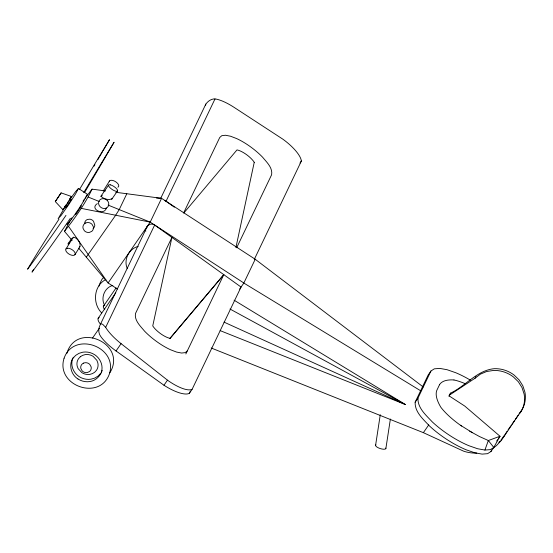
<?xml version="1.0" encoding="UTF-8"?>
<svg xmlns="http://www.w3.org/2000/svg" width="553" height="553" viewBox="0 0 553 553"><rect width="100%" height="100%" fill="white"/><g stroke="black" fill="none" stroke-linecap="round" stroke-linejoin="round"><path stroke-width="0.83" d="M112.072 198.354L112.059 198.81C108.685 200.442 103.701 199.004 101.088 196.419L102.215 195.361M115.812 292.744L98.13 318.293L97.999 319.821L98.787 321.839L100.439 324.203M375.605 445.248L380.27 414.743M385.87 448.559L390.39 419.029M66.823 353.491C76.279 320.795 127.812 343.731 109.853 372.784M72.464 359.27C70.376 365.761 73.528 372.964 79.12 376.614A16.293 15.394 25.6 0 0 90.996 379.185L94.846 378.052L98.199 375.999L100.826 373.157M99.111 286.039L99.409 284.415L101.994 279.244L103.688 277.412M101.406 372.107C103.487 365.609 100.342 358.406 94.75 354.763A16.293 15.394 25.6 0 0 82.874 352.185L79.017 353.319L75.664 355.379L73.044 358.213M235.91 247.509L254.242 162.299M55.293 201.562L61.107 192.879L71.489 196.488L67.238 203.545A7.618 0.373 -56.3 0 1 64.113 208.011L62.745 209.546L55.293 201.562L61.107 192.879M64.286 207.119L66.443 204.486M69.229 200.2L69.906 198.734M470.479 380.208A44.924 14.53 33.9 0 0 455.796 372.743L447.135 369.729L439.815 368.402L434.305 368.837L430.939 371.022L417.95 398.16C417.55 408.059 426.114 415.248 432.273 421.898A44.924 14.53 33.9 0 0 468.916 445.718L477.585 448.732L484.905 450.059L488.34 440.527L500.002 436.248L464.741 406.054L449.133 395.913L449.976 394.144M67.383 223.612L67.031 224.559L67.369 224.483C74.89 215.055 81.823 204.969 87.381 194.269L78.464 188.469L75.464 194.096L68.261 205.301L61.072 215.518L58.113 218.767L64.86 207.181M72.892 238.046L73.646 237.14C77.399 237.942 80.807 242.677 80.047 246.479L79.556 246.783M106.356 208.094C104.13 216.126 89.054 208.999 97.328 203.594M71.358 196.875L69.948 198.921M72.132 240.41L64.501 231.382L70.072 220.654M64.501 231.382C74.807 218.152 84.892 204.389 92.033 189.154L105.602 190.944M423.225 386.962L255.216 259.253L161.58 198.34L126.81 193.744L119.227 209.594L115.66 215.235L86.303 257.173M192.064 389.284A27.38 8.786 36.9 0 1 167.469 380.174L163.964 385.227L116.04 350.961A31.044 10.044 33.9 0 1 100.874 336.673C98.068 333.259 98.254 328.199 100.342 324.48L147.388 226.177L149.393 224.539L150.686 224.159A5.454 5.157 25.6 0 1 154.66 225.023L241.053 287.055L192.112 389.326L189.306 393.377L190.419 391.054M160.626 198.527L205.827 104.095C208.163 100.895 212.138 98.047 216.285 99.111A31.065 9.968 36.9 0 1 234.168 107.413L282.825 139.156A27.38 8.786 36.9 0 1 301.337 160.978M117.464 289.046L108.098 282.963L150.195 222.126L161.594 198.32L156.451 198.022M167.476 380.16L121.093 343.662A31.065 9.968 36.9 0 1 106.453 328.613L105.678 327.355L154.66 225.023M174.326 207.188L166.045 201.237L215.02 98.904M183.672 212.857L219.728 137.517L221.794 135.685L225.486 135.25L230.553 136.232L236.649 138.575A31.687 10.168 36.9 0 1 262.592 157.204C266.643 162.167 272.85 167.718 271.613 174.769L236.67 247.772M185.849 353.948L223.799 274.668L170.006 338.312M254.297 259.398L301.385 161.006L299.982 163.038M255.258 259.198L243.825 283.053L420.833 390.888M498.599 438.273L500.002 436.248L493.781 447.439L490.974 451.497L487.608 453.674L482.098 454.117L474.778 452.789L466.11 449.776A44.924 14.53 33.9 0 1 429.467 425.955C423.308 419.305 414.736 412.116 415.144 402.211L428.133 375.079L430.939 371.022M439.504 384.75L436.766 390.459A74.157 23.986 33.9 0 0 440.872 407.312A40.528 13.106 33.9 0 0 460.137 425.029L472.38 432.681M448.925 396.211L450.723 393.065C465.702 385.994 477.045 370.22 494.313 368.692A29.399 27.788 25.6 0 1 514.131 375.079L519.163 379.973L522.841 385.807L524.949 392.243A27.38 25.88 25.6 0 1 521.057 411.128L501.412 440.319L496.38 445.697L493.373 447.909M449.879 394.828L475.082 378.204L475.926 376.441M490.974 451.497L491.652 450.066M503.368 437.223L507.101 431.285M73.494 357.21C68.372 364.185 70.729 374.505 77.98 378.992M102.201 370.413C100.383 376.033 95.828 380.664 89.856 381.563A16.293 15.394 25.6 0 1 77.98 378.985M205.827 104.095L205.522 105.34M75.713 213.852C73.839 217.903 84.457 201.306 80.268 206.946M65.772 207.126C63.609 211.557 74.344 194.946 70.349 200.214M76.155 213.085L76.743 212.131M66.236 206.338L66.837 205.363M65.994 248.919L73.238 237.306M103.19 191.124L109.529 180.962M74.911 254.712L79.895 246.728M70.964 219.244L71.849 217.827M503.824 436.075L500.852 440.257M68.641 201.154L67.196 203.373M70.065 199.356L75.498 191.711L78.464 188.469M83.123 201.05L84.084 199.661M85.051 198.271L92.033 189.154M68.178 243.541L71.593 238.606M100.805 196.384L108.616 185.103M111.678 199.363L117.533 190.896M103.425 306.238L116.068 287.961M92.558 338.028L99.367 328.192M116.04 350.961L121.093 343.662M239.643 289.101L243.866 283.005L150.195 222.126L108.105 205.094M415.144 402.211L417.95 398.16M449.285 395.139L450.723 393.065M211.191 347.996L423.37 432.667L428.755 424.884M496.725 440.976L497.659 439.628M508.062 429.895L510.951 425.727M511.912 424.331L514.318 420.861M515.278 419.464L518.168 415.296M519.129 413.907L521.05 411.121M183.852 212.974L236.988 149.911A13.244 4.251 36.9 0 1 254.256 162.306M170.11 338.388L223.799 274.668M70.839 197.103L71.489 196.488M498.841 442.407L499.912 441.391M100.342 324.48L101.088 323.809L102.734 324.341L105.678 327.355M98.13 318.293L99.174 317.36M187.37 350.775L185.303 352.614L181.612 353.049L176.545 352.061L170.448 349.724A31.687 10.168 36.9 0 1 144.506 331.095C140.455 326.125 134.248 320.581 135.485 313.523L171.914 237.417L152.746 325.917A13.244 4.251 36.9 0 0 170.013 338.318M475.082 378.204L480.37 374.153L486.626 371.519L493.47 370.455A29.399 27.788 25.6 0 1 513.288 376.849L518.32 381.736L521.997 387.57L524.106 394.006A27.38 25.88 25.6 0 1 520.214 412.891M105.796 279.535C93.637 285.763 92.282 303.562 101.634 312.88M112.84 285.417C104.42 287.546 100.397 298.178 104.724 305.588M138.209 246.389C128.89 248.65 123.305 259.979 127.335 268.71M484.905 450.059L490.414 449.624L493.781 447.439L488.34 440.527L479.444 436.524L469.628 431.133M115.784 192.292L126.81 193.744M81.118 208.343L150.195 222.126M220.129 330.611L405.342 404.52L234.064 300.175M88.252 197.062L99.367 201.562M224.02 322.116L405.342 404.52L230.007 309.037M423.37 432.667L463.573 451.151A34.742 32.834 25.6 0 0 476.755 453.08M461.617 426.045L460.476 425.257M144.582 230.235L145.861 231.064M78.671 248.145L108.098 282.963L68.6 226.44M104.773 309.687L103.805 308.304A9.505 3.076 33.9 0 1 104.033 305.691M68.399 244.723A5.419 1.756 33.9 0 1 69.153 243.14M110.462 184.833A5.419 1.756 33.9 0 0 109.39 187.073A5.288 1.714 33.9 0 0 115.695 191.172A5.419 1.756 33.9 0 0 116.766 188.926A5.288 1.714 33.9 0 0 110.434 184.882M117.865 187.211A5.219 2.647 31.5 0 0 117.671 183.485L116.759 182.58A5.385 2.73 31.5 0 0 110.966 180.299L110.116 180.52A5.219 2.647 31.5 0 0 109.245 181.605M385.828 448.068A5.392 1.749 17.9 0 1 380.208 448.566A5.392 1.749 17.9 0 1 375.916 444.875M62.745 209.546A8.336 0.408 -56.3 0 1 62.862 209.193M79.48 189.534A402.522 13.873 -60.3 0 1 109.432 139.826M83.738 192.596A402.038 13.853 -60.3 0 1 114.084 142.232A391.98 13.507 -60.3 0 1 84.498 192.658M27.643 269.097A400.13 70.998 -50.8 0 1 59.019 219.133M65.959 215.38A392.706 69.726 -50.8 0 1 27.719 269.076M32.081 272.014A400.047 70.998 -50.8 0 1 33.712 269.276M70.342 218.324A392.893 69.713 -50.8 0 1 32.115 271.993M109.411 139.847A392.063 13.514 -60.3 0 1 102.982 150.872M102.561 151.598A392.063 13.514 -60.3 0 1 99.575 156.706M99.146 157.432A392.063 13.514 -60.3 0 1 97.874 159.61M94.909 164.67A392.063 13.514 -60.3 0 1 94.058 166.114M439.504 384.75A74.157 23.986 33.9 0 1 453.958 379.966M453.972 379.973A40.528 13.106 33.9 0 1 464.81 383.526M189.25 393.342A27.367 8.855 33.9 0 1 163.958 385.247M146.586 228.596A5.088 4.811 25.6 0 1 147.388 226.177M164.794 200.628A5.454 5.157 25.6 0 1 166.038 201.237M93.098 228.576A4.956 4.597 66.4 0 0 94.805 225.168L93.519 221.276A5.779 5.364 66.4 0 0 90.001 219.182L87.409 219.458L86.303 220.108A4.956 4.597 66.4 0 0 84.602 223.516M64.086 358.206C55.272 385.545 99.658 401.416 109.397 373.959C118.218 346.62 73.826 330.749 64.086 358.206M80.309 356.761L78.547 358.676A10.224 9.664 25.6 0 0 77.185 366.141L78.139 368.644L81.865 372.646A10.956 10.355 25.6 0 0 89.849 374.374L92.441 373.614L94.694 372.231L96.464 370.316A10.224 9.664 25.6 0 0 97.819 362.851L96.865 360.356L93.139 356.353A10.956 10.355 25.6 0 0 85.155 354.618L82.563 355.379L80.309 356.761M85.729 222.977L84.602 223.661A5.095 4.818 25.6 0 0 83.047 228.334L84.319 230.677A5.447 5.15 25.6 0 0 89.351 232.426L91.763 231.361A5.095 4.818 25.6 0 0 93.326 226.695L92.047 224.345A5.447 5.15 25.6 0 0 87.015 222.596L85.729 222.977M83.524 363.127L82.404 363.819A5.095 4.818 25.6 0 0 80.849 368.485L82.121 370.835A5.447 5.15 25.6 0 0 87.153 372.584L89.565 371.519A5.095 4.818 25.6 0 0 91.121 366.853L89.849 364.503A5.447 5.15 25.6 0 0 84.816 362.754L83.524 363.127M67.425 248.249L66.581 248.47A5.219 2.647 31.5 0 0 66.775 252.189L67.68 253.101A5.385 2.73 31.5 0 0 73.48 255.375L74.33 255.161A5.219 2.647 31.5 0 0 74.137 251.442L73.224 250.53A5.385 2.73 31.5 0 0 67.431 248.256M107.261 200.476A5.371 4.777 38 0 0 100.017 199.751A5.253 4.673 38 0 0 100.079 206.684A5.371 4.777 38 0 0 107.33 207.41A5.253 4.673 38 0 0 107.268 200.476"/></g></svg>
